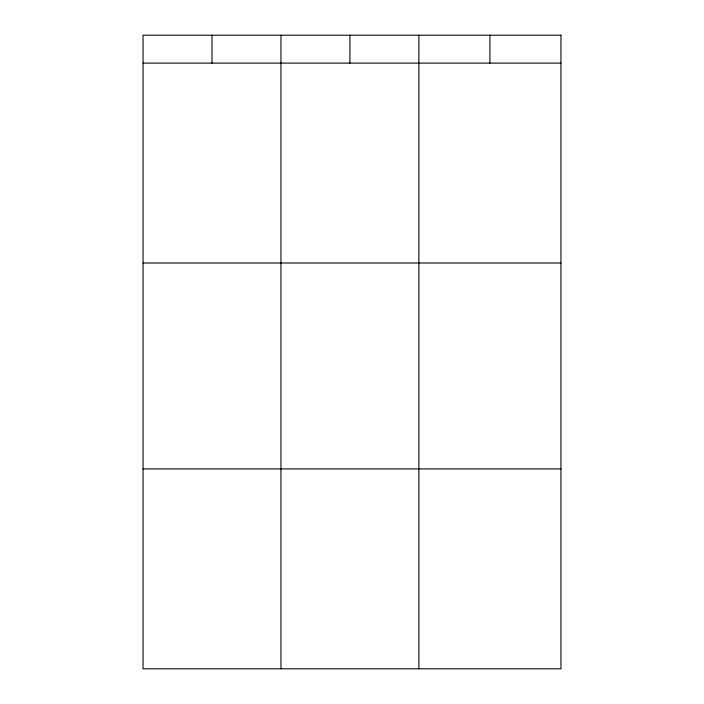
<?xml version="1.0" encoding="UTF-8"?>
<svg xmlns="http://www.w3.org/2000/svg" width="704" height="704" viewBox="0 0 704 704"><rect width="100%" height="100%" fill="white"/><g stroke="black" fill="none" stroke-linecap="round" stroke-linejoin="round"><path stroke-width="1.06" d="M143.044 63.114L560.956 63.114M143.044 262.997L560.956 262.997M143.044 468.926L560.956 468.926M489.914 35.2L489.914 63.114M418.871 35.2L418.871 668.8M349.914 35.2L349.914 63.114M280.958 35.2L280.958 668.8M212.001 35.2L212.001 63.114M560.956 35.2L143.044 35.2L143.044 668.8L560.956 668.8L560.956 35.2"/></g></svg>
